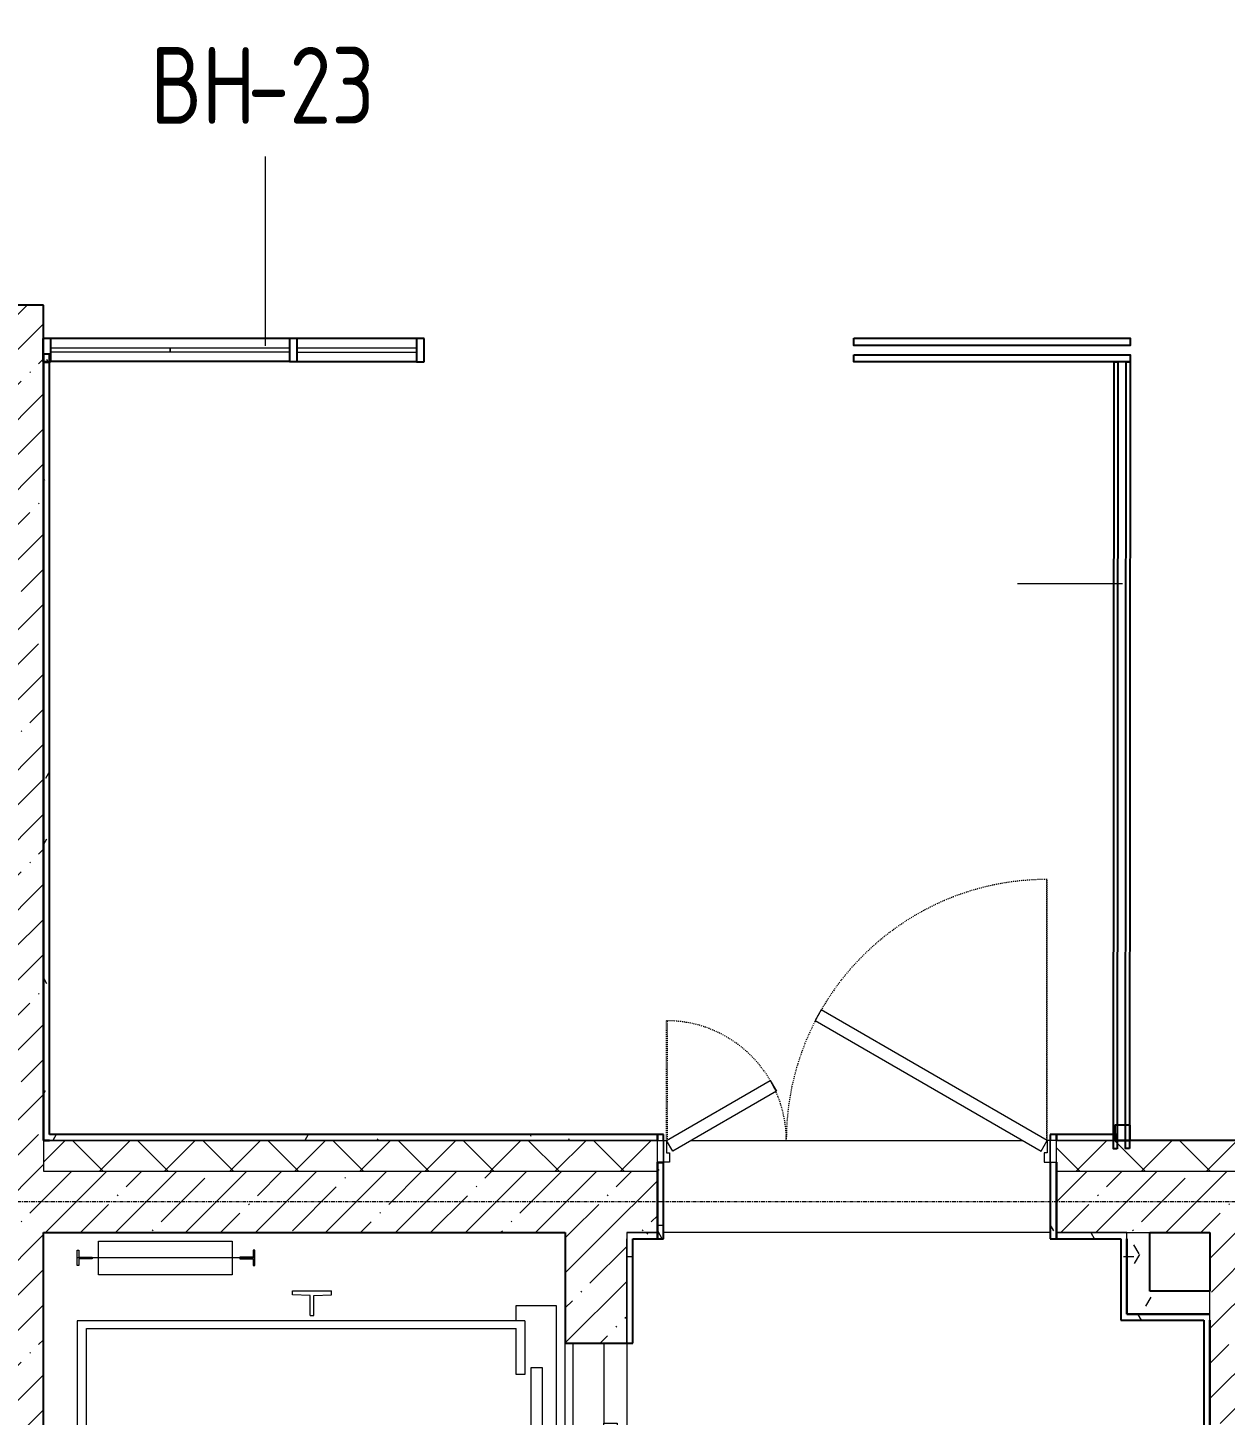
# Model space of a CAD drawing. Header units: millimetres. Extents: x -11854 to 4360091, y -19344 to 4989148.
# Drawn here: x 62171 to 66073, y 22023 to 26540 of the extents above; entities that cross this region are included whole.
import ezdxf

# ---------------------------------------------------------------- set-up
doc = ezdxf.new("R2010")
doc.units = ezdxf.units.MM
doc.linetypes.add('Линия сетки', pattern=[22.225, 12.7, -3.175, 3.175, -3.175])
doc.linetypes.add('Штрих', pattern=[6.35, 3.175, -3.175])
for name, color, linetype, lineweight in [('A-DOOR', 254, 'Continuous', 9), ('A-DOOR-FRAM', 254, 'Continuous', 18), ('A-GLAZ-CWMG', 254, 'Continuous', 9), ('A-WALL', 254, 'Continuous', 9), ('A-WALL-IDEN', 254, 'Continuous', 9), ('Q-SPCQ', 254, 'Continuous', 9), ('S-GRID', 254, 'Continuous', 9)]:
    doc.layers.add(name, color=color, linetype=linetype, lineweight=lineweight)
doc.layers.add('ДВЕРИ', color=5, linetype='Continuous')
doc.layers.add('кр', color=1, linetype='Continuous')
doc.styles.add('ISOCPEUR_2', font='isocpeur.ttf', dxfattribs={"width": 0.8, "height": 250})
pattern_1 = [(0, (542041.67, 20914.14), (406.4, 101.6), [33.528, -271.272, 33.528, -271.272, -1625.6]), (0, (542041.67, 20914.14), (406.4, 101.6), [-609.6, 33.528, -576.072, 33.528, -271.272, -711.2]), (0, (542041.67, 20914.14), (406.4, 101.6), [-1524, 33.528, -169.672, 33.528, -474.472]), (120, (542194.07, 20964.94), (-291.18818, 301.152724), [33.528, -271.272, 33.528, -1896.872]), (120, (542194.07, 20964.94), (-291.18818, 301.152724), [-338.328, -271.272, 33.528, -576.072, -1016]), (120, (542194.07, 20964.94), (-291.18818, 301.152724), [-1219.2, 33.528, -271.272, 33.528, -677.672]), (120, (542194.07, 20964.94), (-291.18818, 301.152724), [-1557.528, -169.672, 33.528, -474.472]), (240, (542244.87, 21168.14), (-115.21182, -402.752724), [33.528, -271.272, 33.528, -1896.872]), (240, (542244.87, 21168.14), (-115.21182, -402.752724), [-338.328, -271.272, 33.528, -576.072, -1016]), (240, (542244.87, 21168.14), (-115.21182, -402.752724), [-1219.2, 33.528, -271.272, 33.528, -677.672]), (240, (542244.87, 21168.14), (-115.21182, -402.752724), [-1557.528, -169.672, 33.528, -474.472])]
pattern_2 = [(45, (542041.67, 20914.14), (-114.049253, 114.049253), []), (45, (542155.72, 20914.14), (-114.049253, 114.049253), [201.613, -40.323, 3.353, -36.97])]

# ---------------------------------------------------------------- blocks, each defined once
blk = doc.blocks.new('Дверь_Двупольная_внутренняя ПВХ профиль - Дверной блок наружный металлический остекленный ДМНО 21х13 Л-6783667-1Б')
at = {"layer": 'A-DOOR', "linetype": 'Штрих'}
for p, q in [((618, 1000), (618, 150)), ((-618, 540), (-618, 150))]:
    blk.add_line(p, q, dxfattribs=at)
at = {"layer": 'A-DOOR'}
for p, q in [((620, 1000), (618, 1000)), ((-620, 540), (-618, 540)), ((-650, 150), (-630, 150)), ((-650, 80), (-650, 150)), ((-630, 150), (-630, 80)), ((-618, 150), (-620, 150)), ((618, 150), (620, 150)), ((650, 150), (630, 150)), ((630, 150), (630, 80)), ((650, 80), (650, 150)), ((-630, 80), (-650, 80)), ((630, 80), (650, 80))]:
    blk.add_line(p, q, dxfattribs=at)
at = {"layer": 'A-DOOR', "linetype": 'Штрих', "lineweight": 18}
for p, q in [((620, 150), (620, 1000)), ((-620, 150), (-620, 540))]:
    blk.add_line(p, q, dxfattribs=at)
at = {"layer": 'A-DOOR', "lineweight": 18}
for p, q in [((-116.1, 575), (-136.1, 540.4)), ((620, 150), (-116.1, 575)), ((-136.1, 540.4), (600, 115.4)), ((-620, 150), (-282.3, 345)), ((-282.3, 345), (-262.3, 310.4)), ((-262.3, 310.4), (-600, 115.4)), ((-600, 115.4), (-620, 150)), ((600, 115.4), (620, 150))]:
    blk.add_line(p, q, dxfattribs=at)
at = {"layer": 'A-DOOR', "linetype": 'Штрих'}
for centre, radius, start, end in [((620, 150), 850, 90, 180), ((-620, 150), 390, 360, 90)]:
    blk.add_arc(centre, radius, start, end, dxfattribs=at)
at = {"layer": 'A-DOOR-FRAM'}
for p, q in [((-630, 150), (-620, 150)), ((-630, 80), (-630, 150)), ((-620, 150), (-620, 110)), ((630, 150), (620, 150)), ((620, 150), (620, 110)), ((630, 80), (630, 150)), ((-620, 110), (-610, 110)), ((-610, 110), (-610, 80)), ((620, 110), (610, 110)), ((610, 110), (610, 80)), ((-610, 80), (-630, 80)), ((610, 80), (630, 80))]:
    blk.add_line(p, q, dxfattribs=at)
blk = doc.blocks.new('Прямоугольный импост - 50х50-7445516-1Б')
at = {"layer": 'A-GLAZ-CWMG', "lineweight": 25}
for p, q in [((-50, 25), (0, 25)), ((-50, -25), (-50, 25)), ((0, 25), (0, -25)), ((0, -25), (-50, -25))]:
    blk.add_line(p, q, dxfattribs=at)
blk = doc.blocks.new('Лифт пассажирский - проем 850 - 850 x 2100 мм ст-3913854-1Б')
at = {"layer": 'Q-SPCQ'}
for p, q in [((-400, 1690), (-400, 260)), ((650, 1690), (-400, 1690)), ((650, 232.2), (650, 1690)), ((829.7, 1684.5), (829.7, 1690.5)), ((829.7, 1690.5), (879.7, 1690.5)), ((851.7, 1684.5), (829.7, 1684.5)), ((851.7, 1641), (851.7, 1684.5)), ((854.7, 1111), (854.7, 1690.5)), ((857.7, 1684.5), (857.7, 1641)), ((879.7, 1684.5), (857.7, 1684.5)), ((879.7, 1690.5), (879.7, 1684.5)), ((-375, 1660), (625, 1660)), ((-375, 1040), (-375, 1660)), ((625, 1660), (625, 260)), ((857.7, 1641), (851.7, 1641)), ((799.7, 1621), (909.7, 1621)), ((799.7, 1184.8), (799.7, 1621)), ((909.7, 1621), (909.7, 1184.8)), ((909.7, 1184.8), (799.7, 1184.8)), ((851.7, 1160.5), (851.7, 1117)), ((857.7, 1160.5), (851.7, 1160.5)), ((857.7, 1117), (857.7, 1160.5)), ((829.7, 1117), (829.7, 1111)), ((851.7, 1117), (829.7, 1117)), ((829.7, 1111), (879.7, 1111)), ((879.7, 1117), (857.7, 1117)), ((879.7, 1111), (879.7, 1117)), ((-360.2, 1040), (-400, 1040)), ((-360.2, 810), (-360.2, 1040)), ((-498, 988.5), (-498, 861.5)), ((-485, 988.5), (-498, 988.5)), ((-482.1, 931.2), (-485, 988.5)), ((732.1, 931.2), (735, 988.5)), ((735, 988.5), (748, 988.5)), ((748, 988.5), (748, 861.5)), ((-482, 918.7), (-485, 861.5)), ((-417, 931.2), (-482.1, 931.2)), ((-417, 918.7), (-482, 918.7)), ((-417, 931.2), (-417, 918.7)), ((667, 931.2), (667, 918.7)), ((667, 931.2), (732.1, 931.2)), ((667, 918.7), (732, 918.7)), ((732, 918.7), (735, 861.5)), ((-485, 861.5), (-498, 861.5)), ((735, 861.5), (748, 861.5)), ((-400, 810), (-360.2, 810)), ((-375, 260), (-375, 810)), ((-425, 260), (-425, 130)), ((-342, 260), (-425, 260)), ((-342, 214), (-342, 260)), ((475, 260), (625, 260)), ((475, 232.2), (475, 260)), ((650, 232.2), (475, 232.2)), ((650, 260), (700, 260)), ((700, 260), (700, 130)), ((-367, 214), (-342, 214)), ((-367, 130), (-367, 214)), ((74, 210.9), (498, 210.9)), ((74, 174.9), (74, 210.9)), ((498, 210.9), (498, 174.9)), ((-365, 130), (-365, 166)), ((-365, 166), (80, 166)), ((498, 174.9), (74, 174.9)), ((80, 166), (80, 130)), ((-425, 130), (-367, 130)), ((-365, 130), (80, 130)), ((-272.9, 100), (577.1, 100)), ((700, 130), (80, 130)), ((-367, 74.6), (577.1, 74.6)), ((-272.9, 74.6), (-367, 74.6)), ((-367, 74.6), (-367, -25.4)), ((-365, 64.5), (-365, 28.5)), ((75, 64.5), (-365, 64.5)), ((-272.9, -95.4), (-272.9, 74.6)), ((75, 28.5), (75, 64.5)), ((577.1, 74.6), (577.1, -25.4)), ((-365, 28.5), (75, 28.5)), ((79, 23), (79, -13)), ((207.1, 23), (79, 23)), ((207.1, -13), (207.1, 23)), ((-367, -25.4), (-350, -25.4)), ((-350, -25.4), (-350, -95.4)), ((79, -13), (207.1, -13)), ((177.1, -25.4), (317.1, -25.4)), ((177.1, -69.5), (177.1, -25.4)), ((317.1, -25.4), (317.1, -69.5)), ((577.1, -25.4), (317.1, -25.4)), ((317.1, -69.5), (177.1, -69.5)), ((-350, -95.4), (-272.9, -95.4))]:
    blk.add_line(p, q, dxfattribs=at)

msp = doc.modelspace()

# ---------------------------------------------------------------- hatches: boundary and pattern name
at = {"layer": 'A-WALL'}
h = msp.add_hatch(dxfattribs=at)
h.set_pattern_fill('FP_1', color=8, style=0, pattern_type=2)
h.set_pattern_definition(pattern_2)
h.paths.add_polyline_path([(62022.6, 23017.4), (62222.6, 23017.4), (62222.6, 25637.4), (62022.6, 25637.4), (62022.6, 23117.4)])
h = msp.add_hatch(dxfattribs=at)
h.set_pattern_fill('FP_5', color=8, style=0, pattern_type=2)
h.set_pattern_definition(pattern_1)
h.paths.add_polyline_path([(62222.5, 22917.4), (62242.5, 22917.4), (62242.5, 25477.4), (62222.5, 25477.4), (62222.5, 23818.9)])
h = msp.add_hatch(dxfattribs=at)
h.set_pattern_fill('FP_1', color=8, style=0, pattern_type=2)
h.set_pattern_definition(pattern_2)
h.paths.add_polyline_path([(62022.6, 16887.4), (62222.6, 16887.4), (62222.6, 23017.4), (62022.6, 23017.4), (62022.6, 16927)])
h = msp.add_hatch(dxfattribs=at)
h.set_pattern_fill('FP_4', color=8, style=0, pattern_type=2)
h.set_pattern_definition([(45, (542041.67, 20914.14), (-106.066017, 106.066017), []), (135, (542041.67, 20914.14), (-106.066017, -106.066017), [])])
h.paths.add_polyline_path([(62222.6, 22817.4), (64222.6, 22817.4), (64222.6, 22917.4), (62222.6, 22917.4), (62222.6, 22834.3)])
h.paths.add_polyline_path([(65522.6, 22817.4), (66222.6, 22817.4), (66222.6, 22917.4), (65522.6, 22917.4), (65522.6, 22834.3)])
h = msp.add_hatch(dxfattribs=at)
h.set_pattern_fill('FP_5', color=8, style=0, pattern_type=2)
h.set_pattern_definition(pattern_1)
h.paths.add_polyline_path([(65717.5, 22917.4), (65717.5, 22937.4), (65522.6, 22937.4), (65522.6, 22917.4)])
h.paths.add_polyline_path([(64222.6, 22917.4), (64222.6, 22937.4), (62242.5, 22937.4), (62242.5, 22917.4), (64035.4, 22917.4)])
h = msp.add_hatch(dxfattribs=at)
h.set_pattern_fill('FP_5', color=8, style=0, pattern_type=2)
h.set_pattern_definition(pattern_1)
h.paths.add_polyline_path([(64242.6, 22597.4), (64242.6, 22847.4), (64222.6, 22847.4), (64222.6, 22597.4)])
h.paths.add_polyline_path([(64242.6, 22917.4), (64242.6, 22937.4), (64222.6, 22937.4), (64222.6, 22917.4), (64242.6, 22917.4)])
h = msp.add_hatch(dxfattribs=at)
h.set_pattern_fill('FP_5', color=8, style=0, pattern_type=2)
h.set_pattern_definition(pattern_1)
h.paths.add_polyline_path([(65502.5, 22597.4), (65522.5, 22597.4), (65522.5, 22847.4), (65502.5, 22847.4), (65502.5, 22834.3)])
h.paths.add_polyline_path([(65502.5, 22917.4), (65522.5, 22917.4), (65522.5, 22937.4), (65502.5, 22937.4)])
h = msp.add_hatch(dxfattribs=at)
h.set_pattern_fill('FP_1', color=8, style=0, pattern_type=2)
h.set_pattern_definition(pattern_2)
h.paths.add_polyline_path([(62222.6, 22617.4), (64222.6, 22617.4), (64222.6, 22817.4), (62222.6, 22817.4)])
h.paths.add_polyline_path([(65522.6, 22617.4), (66222.6, 22617.4), (66222.6, 22637.4), (66207.6, 22637.4), (66207.6, 22732.4), (66222.6, 22732.4), (66222.6, 22817.4), (65522.6, 22817.4)])
h = msp.add_hatch(dxfattribs=at)
h.set_pattern_fill('FP_1', color=8, style=0, pattern_type=2)
h.set_pattern_definition(pattern_2)
h.paths.add_polyline_path([(63922.6, 18017.4), (64122.6, 18017.4), (64122.6, 19217.4), (63922.6, 19217.4), (63922.6, 18217.4)])
h.paths.add_polyline_path([(63922.6, 20567.4), (64122.6, 20567.4), (64122.6, 21407.4), (63922.6, 21407.4), (63922.6, 20867.4)])
h.paths.add_polyline_path([(63922.6, 22257.4), (64122.6, 22257.4), (64122.6, 22617.4), (63922.6, 22617.4)])
h = msp.add_hatch(dxfattribs=at)
h.set_pattern_fill('FP_5', color=8, style=0, pattern_type=2)
h.set_pattern_definition(pattern_1)
h.paths.add_polyline_path([(64142.5, 16907.4), (64142.5, 17317.4), (64122.5, 17317.4), (64122.5, 16907.4)])
h.paths.add_polyline_path([(64122.5, 18017.4), (64142.5, 18017.4), (64142.5, 19217.4), (64122.5, 19217.4)])
h.paths.add_polyline_path([(64122.5, 20567.4), (64142.5, 20567.4), (64142.5, 21407.4), (64122.5, 21407.4)])
h.paths.add_polyline_path([(64122.5, 22257.4), (64142.5, 22257.4), (64142.5, 22597.4), (64122.5, 22597.4)])
h = msp.add_hatch(dxfattribs=at)
h.set_pattern_fill('FP_5', color=8, style=0, pattern_type=2)
h.set_pattern_definition(pattern_1)
h.paths.add_polyline_path([(65732.1, 22597.4), (65752.1, 22597.4), (65752.1, 22617.4), (65522.6, 22617.4), (65522.6, 22597.4)])
h.paths.add_polyline_path([(64142.5, 22597.4), (64222.6, 22597.4), (64222.6, 22617.4), (64122.6, 22617.4), (64122.6, 22597.4)])
h = msp.add_hatch(dxfattribs=at)
h.set_pattern_fill('FP_5', color=8, style=0, pattern_type=2)
h.set_pattern_definition(pattern_1)
h.paths.add_polyline_path([(65752.1, 22332.4), (65752.1, 22597.4), (65732.1, 22597.4), (65732.1, 22332.4)])
h = msp.add_hatch(dxfattribs=at)
h.set_pattern_fill('FP_5', color=8, style=0, pattern_type=2)
h.set_pattern_definition(pattern_1)
h.paths.add_polyline_path([(65752.1, 22427.4), (65827.1, 22427.4), (65827.1, 22617.4), (65752.1, 22617.4), (65752.1, 22597.4)])
h = msp.add_hatch(dxfattribs=at)
h.set_pattern_fill('FP_1', color=8, style=0, pattern_type=2)
h.set_pattern_definition(pattern_2)
h.paths.add_polyline_path([(66022.6, 16687.4), (66222.6, 16687.4), (66222.6, 22617.4), (66022.6, 22617.4), (66022.6, 16887.4)])
h = msp.add_hatch(dxfattribs=at)
h.set_pattern_fill('FP_5', color=8, style=0, pattern_type=2)
h.set_pattern_definition(pattern_1)
h.paths.add_polyline_path([(65752.1, 22352.4), (66022.6, 22352.4), (66022.6, 22427.4), (65752.1, 22427.4)])
h = msp.add_hatch(dxfattribs=at)
h.set_pattern_fill('FP_5', color=8, style=0, pattern_type=2)
h.set_pattern_definition(pattern_1)
h.paths.add_polyline_path([(65790.7, 22332.4), (66022.6, 22332.4), (66022.6, 22352.4), (65752.1, 22352.4), (65752.1, 22332.4)])
h = msp.add_hatch(dxfattribs=at)
h.set_pattern_fill('FP_5', color=8, style=0, pattern_type=2)
h.set_pattern_definition(pattern_1)
h.paths.add_polyline_path([(66002.5, 16887.4), (66022.5, 16887.4), (66022.5, 22332.4), (66002.5, 22332.4), (66002.5, 16907.4)])

# ---------------------------------------------------------------- linework, layer by layer
at = {"layer": 'A-WALL', "color": 8, "lineweight": 25}
for p, q in [((62222.6, 25637.4), (61922.6, 25637.4)), ((62222.6, 22917.4), (62222.6, 25637.4)), ((62242.5, 25477.4), (62222.5, 25477.4)), ((62222.5, 25477.4), (62222.5, 22917.4)), ((62242.5, 22937.4), (62242.5, 25477.4)), ((62222.5, 22917.4), (62242.5, 22917.4)), ((62242.5, 22917.4), (62222.6, 22917.4)), ((64222.6, 22937.4), (62242.5, 22937.4)), ((64222.6, 22917.4), (64222.6, 22937.4)), ((64222.6, 22937.4), (64222.6, 22917.4)), ((64242.6, 22937.4), (64222.6, 22937.4)), ((64242.6, 22917.4), (64242.6, 22937.4)), ((65502.5, 22937.4), (65502.5, 22917.4)), ((65522.5, 22937.4), (65502.5, 22937.4)), ((65522.5, 22917.4), (65522.5, 22937.4)), ((65717.5, 22937.4), (65522.6, 22937.4)), ((65522.6, 22937.4), (65522.6, 22917.4)), ((65717.5, 22917.4), (65717.5, 22937.4)), ((66222.6, 22917.4), (65717.5, 22917.4)), ((64222.6, 22597.4), (64222.6, 22847.4)), ((64222.6, 22847.4), (64222.6, 22597.4)), ((64242.6, 22597.4), (64242.6, 22847.4)), ((65502.5, 22847.4), (65502.5, 22597.4)), ((65522.5, 22597.4), (65522.5, 22847.4)), ((65522.6, 22847.4), (65522.6, 22617.4)), ((62222.6, 21067.4), (62222.6, 22617.4)), ((62222.6, 22617.4), (63922.6, 22617.4)), ((63922.6, 22617.4), (63922.6, 22257.4)), ((64142.5, 22597.4), (64222.6, 22597.4)), ((64142.5, 22257.4), (64142.5, 22597.4)), ((64222.6, 22597.4), (64242.6, 22597.4)), ((65502.5, 22597.4), (65522.5, 22597.4)), ((65522.6, 22617.4), (65522.6, 22597.4)), ((65522.6, 22597.4), (65732.1, 22597.4)), ((65732.1, 22597.4), (65732.1, 22332.4)), ((65752.1, 22597.4), (65752.1, 22352.4)), ((65752.1, 22352.4), (65752.1, 22597.4)), ((65827.1, 22427.4), (65827.1, 22617.4)), ((65827.1, 22617.4), (66022.6, 22617.4)), ((66022.6, 22617.4), (66022.6, 22427.4)), ((66022.6, 22427.4), (65827.1, 22427.4)), ((65732.1, 22332.4), (66002.5, 22332.4)), ((65752.1, 22352.4), (66022.6, 22352.4)), ((66022.6, 22352.4), (65752.1, 22352.4)), ((66002.5, 22332.4), (66002.5, 16907.4)), ((66022.5, 16887.4), (66022.5, 22332.4)), ((66022.6, 22332.4), (66022.6, 16887.4)), ((63922.6, 22257.4), (64142.5, 22257.4))]:
    msp.add_line(p, q, dxfattribs=at)
at = {"layer": 'A-WALL', "color": 8}
for p, q in [((62222.6, 22917.4), (62222.6, 22817.4)), ((64222.6, 22917.4), (62242.5, 22917.4)), ((62242.5, 22917.4), (64222.6, 22917.4)), ((64332.6, 22917.4), (65412.6, 22917.4)), ((65717.5, 22917.4), (65522.6, 22917.4)), ((65522.6, 22917.4), (65717.5, 22917.4)), ((62222.6, 22817.4), (64222.6, 22817.4)), ((65522.6, 22817.4), (66222.6, 22817.4)), ((64122.5, 22597.4), (64122.5, 22257.4)), ((64122.6, 22617.4), (64122.6, 18017.4)), ((64122.6, 22617.4), (64222.6, 22617.4)), ((64222.6, 22617.4), (64122.6, 22617.4)), ((65502.5, 22617.4), (64242.6, 22617.4)), ((65522.6, 22617.4), (65827.1, 22617.4)), ((65752.1, 22617.4), (65522.6, 22617.4)), ((65752.1, 22597.4), (65752.1, 22617.4)), ((66022.6, 22352.4), (66022.6, 22427.4)), ((66022.6, 22332.4), (66022.6, 22352.4)), ((63922.6, 21407.4), (63922.6, 22257.4))]:
    msp.add_line(p, q, dxfattribs=at)
at = {"layer": 'A-WALL-IDEN', "color": 8}
for p, q in [((62945.9, 25504.5), (62945.9, 26121.6)), ((65737.6, 24729.6), (65395.4, 24729.6))]:
    msp.add_line(p, q, dxfattribs=at)
at = {"layer": 'S-GRID', "color": 8, "linetype": 'Линия сетки'}
msp.add_line((84219.3, 22717.4), (45556.2, 22717.4), dxfattribs=at)
msp.add_line((84219.3, 22717.4), (45556.2, 22717.4), dxfattribs=at)
at = {"layer": 'ДВЕРИ', "color": 8, "lineweight": 25}
msp.add_line((62240.4, 25450.9), (62220.4, 25450.9), dxfattribs=at)
at = {"layer": 'кр', "color": 8, "lineweight": 25, "extrusion": (0, 0, -1)}
for p, q in [((62246.3, 25528.7), (62221.2, 25528.7)), ((62221.2, 25528.7), (62221.2, 25453.4)), ((62246.3, 25453.4), (62246.3, 25528.7)), ((63049.3, 25528.7), (63024.2, 25528.7)), ((63024.2, 25528.7), (63024.2, 25453.4)), ((63049.3, 25453.4), (63049.3, 25528.7)), ((63463.3, 25528.2), (63438.2, 25528.2)), ((63438.2, 25528.2), (63438.2, 25453)), ((63463.3, 25453), (63463.3, 25528.2)), ((62221.2, 25453.4), (62246.3, 25453.4)), ((63024.2, 25453.4), (63049.3, 25453.4)), ((63438.2, 25453), (63463.3, 25453))]:
    msp.add_line(p, q, dxfattribs=at)
at = {"layer": 'кр', "color": 8}
for p, q in [((62635.3, 25528.7), (62246.3, 25528.7)), ((63024.2, 25528.7), (62635.3, 25528.7)), ((63024.2, 25528.7), (62635.3, 25528.7)), ((63438.2, 25528.2), (63049.3, 25528.2)), ((62635.3, 25453.4), (62246.3, 25453.4)), ((63024.2, 25453.4), (62635.3, 25453.4)), ((63024.2, 25453.4), (62635.3, 25453.4)), ((63438.2, 25453), (63049.3, 25453))]:
    msp.add_line(p, q, dxfattribs=at)
at = {"layer": 'кр', "color": 8, "lineweight": 18}
for p, q in [((62635.3, 25497.4), (62246.3, 25497.4)), ((62246.3, 25497.4), (62246.3, 25484.8)), ((62246.3, 25484.8), (62635.3, 25484.8)), ((63024.2, 25497.4), (62635.3, 25497.4)), ((62635.3, 25497.4), (62635.3, 25484.8)), ((62635.3, 25484.8), (62635.3, 25497.4)), ((63024.2, 25497.4), (62635.3, 25497.4)), ((62635.3, 25497.4), (62635.3, 25484.8)), ((62635.3, 25484.8), (63024.2, 25484.8)), ((62635.3, 25484.8), (63024.2, 25484.8)), ((63024.2, 25484.8), (63024.2, 25497.4)), ((63024.2, 25484.8), (63024.2, 25497.4)), ((63438.2, 25496.9), (63049.3, 25496.9)), ((63049.3, 25496.9), (63049.3, 25484.3)), ((63049.3, 25484.3), (63438.2, 25484.3)), ((63438.2, 25484.3), (63438.2, 25496.9))]:
    msp.add_line(p, q, dxfattribs=at)
at = {"layer": 'кр', "color": 8}
for points in [[(64862.2, 25529.5), (65762.6, 25529.5), (65762.6, 25506.4), (64862.2, 25506.4)], [(64862.2, 25476), (65762.6, 25476), (65762.6, 25453), (64862.2, 25453)], [(65720.7, 22890.1), (65708.2, 22890.1), (65710.3, 25452.2), (65722.8, 25452.2)], [(65760.4, 22890.9), (65747.9, 22890.9), (65750.1, 25453), (65762.6, 25453)]]:
    msp.add_lwpolyline(points, close=True, dxfattribs=at)

# ---------------------------------------------------------------- block references
at = {"layer": 'A-DOOR', "color": 8}
msp.add_blockref('Дверь_Двупольная_внутренняя ПВХ профиль - Дверной блок наружный металлический остекленный ДМНО 21х13 Л-6783667-1Б', (64872.6, 22767.4), dxfattribs=at)
at = {"layer": 'A-GLAZ-CWMG', "color": 8, "extrusion": (0, 0, -1), "rotation": 269.9999999997682}
msp.add_blockref('Прямоугольный импост - 50х50-7445516-1Б', (-65737.6, 22917.4), dxfattribs=at)
at = {"layer": 'Q-SPCQ', "color": 8, "rotation": 90.00000000047125}
msp.add_blockref('Лифт пассажирский - проем 850 - 850 x 2100 мм ст-3913854-1Б', (64022.6, 21680.3), dxfattribs=at)

# ---------------------------------------------------------------- texts
at = {"layer": 'A-WALL-IDEN', "color": 8, "insert": (62570.3, 26478), "char_height": 250, "width": 384.81, "attachment_point": 1, "style": 'ISOCPEUR_2', "bg_fill": 3, "box_fill_scale": 1.25, "bg_fill_color": 9, "bg_fill_true_color": 13158600, "bg_fill_transparency": 0}
msp.add_mtext('ВН', dxfattribs=at)

# ---------------------------------------------------------------- next in the draw order: texts
at = {"layer": 'A-WALL-IDEN', "color": 8, "insert": (62887.8, 26478), "char_height": 250, "width": 519.493, "attachment_point": 1, "style": 'ISOCPEUR_2', "bg_fill": 3, "box_fill_scale": 1.25, "bg_fill_color": 9, "bg_fill_true_color": 13158600, "bg_fill_transparency": 0}
msp.add_mtext('-23', dxfattribs=at)

doc.saveas('drawing.dxf')
